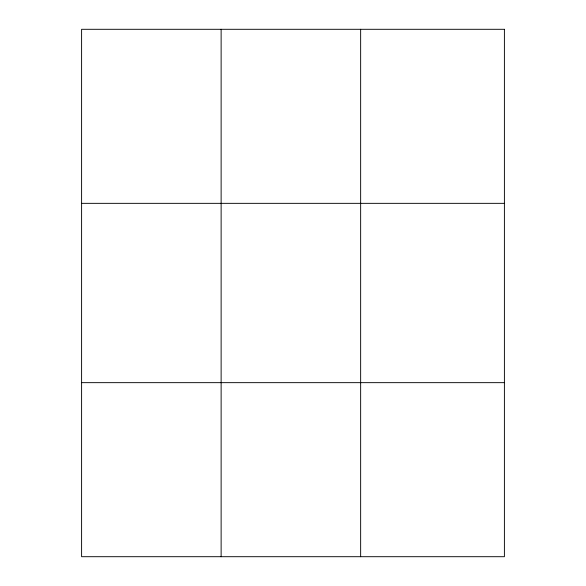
<?xml version="1.0" encoding="UTF-8"?>
<svg xmlns="http://www.w3.org/2000/svg" width="586" height="586" viewBox="0 0 586 586"><rect width="100%" height="100%" fill="white"/><g stroke="black" fill="none" stroke-linecap="round" stroke-linejoin="round"><path stroke-width="0.88" d="M221.127 29.3L221.127 556.7M360.646 29.3L360.646 556.7M81.601 203.342L504.4 203.342M81.601 382.658L504.4 382.658M504.4 29.3L504.4 556.7L81.601 556.7L81.601 29.3L504.4 29.3"/></g></svg>
